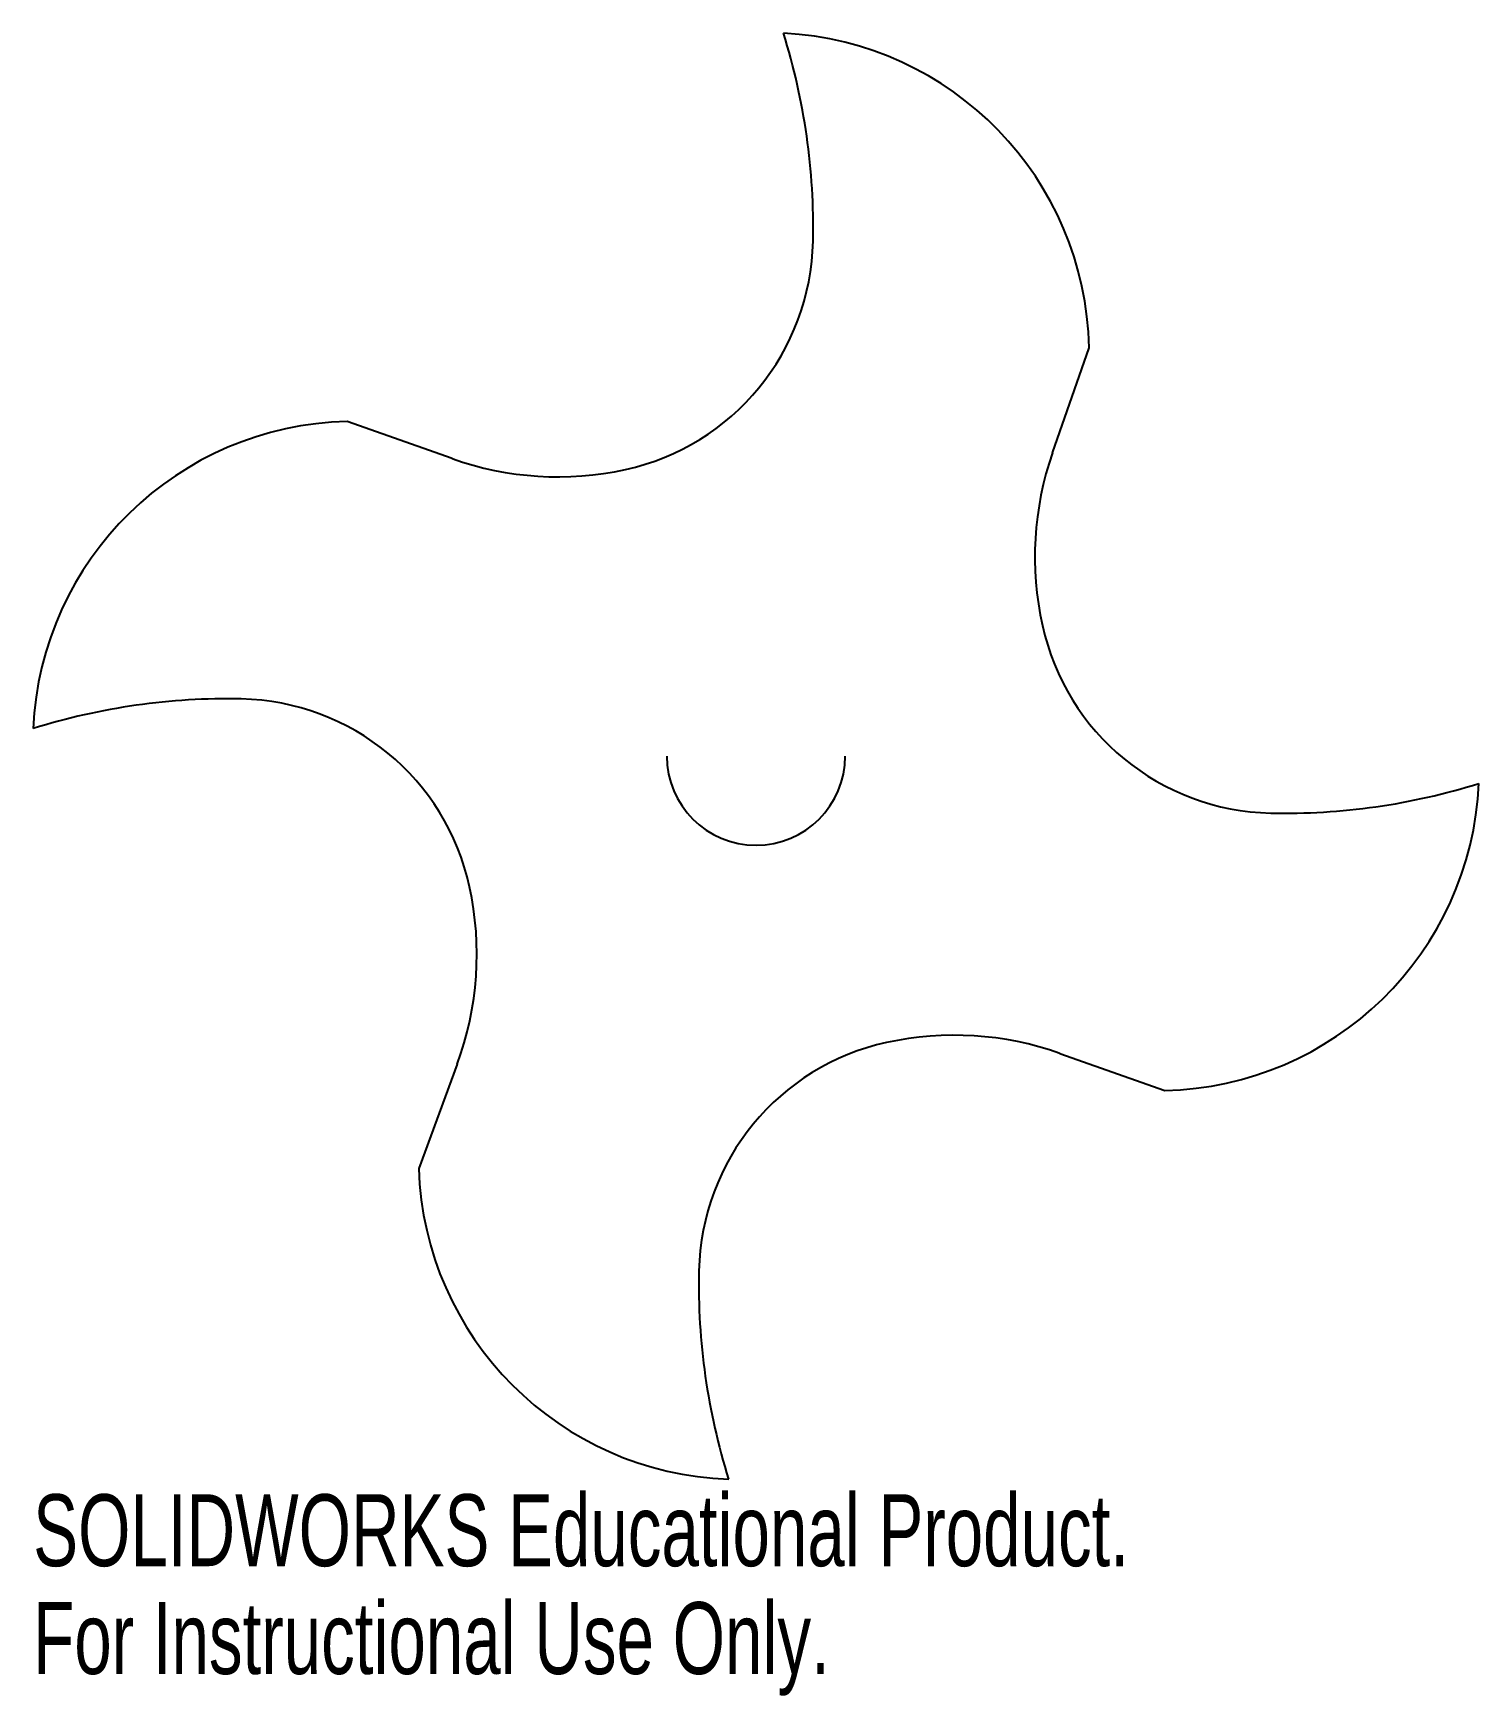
# Model space of a CAD drawing. Header units: millimetres. Extents: x -49 to 49, y -63 to 49.
import ezdxf

# ---------------------------------------------------------------- set-up
doc = ezdxf.new("R2010")
doc.units = ezdxf.units.MM
doc.styles.add('SLDTEXTSTYLE0', font='TXT', dxfattribs={"width": 0.7})

msp = doc.modelspace()

# ---------------------------------------------------------------- linework, layer by layer
at = {"color": 7, "linetype": 'Continuous', "lineweight": 25}
for p, q in [((19.94, 20.39), (22.4, 27.45)), ((-20.43, 19.99), (-27.48, 22.48)), ((20.43, -19.99), (27.48, -22.48)), ((-20.09, -20.71), (-22.68, -27.73))]:
    msp.add_line(p, q, dxfattribs=at)
for centre, radius, start, end in [((0.8, 27.01), 21.6, 1.1612, 87.2259), ((-39.95, 35.5), 43.8, 358.8346, 17.384), ((-12.21, 34.94), 16.05, 282.3207, 358.8346), ((-27.02, 0.89), 21.6, 91.2407, 177.4584), ((40.05, 13.38), 21.3, 160.801, 192.4834), ((-13.33, 40.07), 21.3, 250.5091, 282.3207), ((34.94, 12.21), 16.05, 192.3276, 268.8346), ((-35.5, -39.95), 43.8, 88.8346, 107.3938), ((-34.94, -12.21), 16.05, 12.3207, 88.8346), ((0, 0), 6, 180, 0), ((27.02, -0.89), 21.6, 271.2407, 357.4584), ((35.5, 39.95), 43.8, 268.8346, 287.3938), ((-40.07, -13.33), 21.3, 339.7104, 12.3207), ((13.33, -40.07), 21.3, 70.5091, 102.3207), ((12.21, -34.94), 16.05, 102.3207, 178.8346), ((-1.09, -27.03), 21.6, 181.8654, 268.0186), ((39.95, -35.5), 43.8, 178.8346, 197.4174)]:
    msp.add_arc(centre, radius, start, end, dxfattribs=at)

# ---------------------------------------------------------------- texts
at = {"color": 7, "linetype": 'Continuous', "char_height": 4.8336, "attachment_point": 1, "style": 'SLDTEXTSTYLE0'}
for s, insert in [('SOLIDWORKS Educational Product.', (-48.6, -49.63)), ('For Instructional Use Only.', (-48.6, -56.88))]:
    msp.add_mtext(s, dxfattribs=dict(at, insert=insert))

doc.saveas('drawing.dxf')
